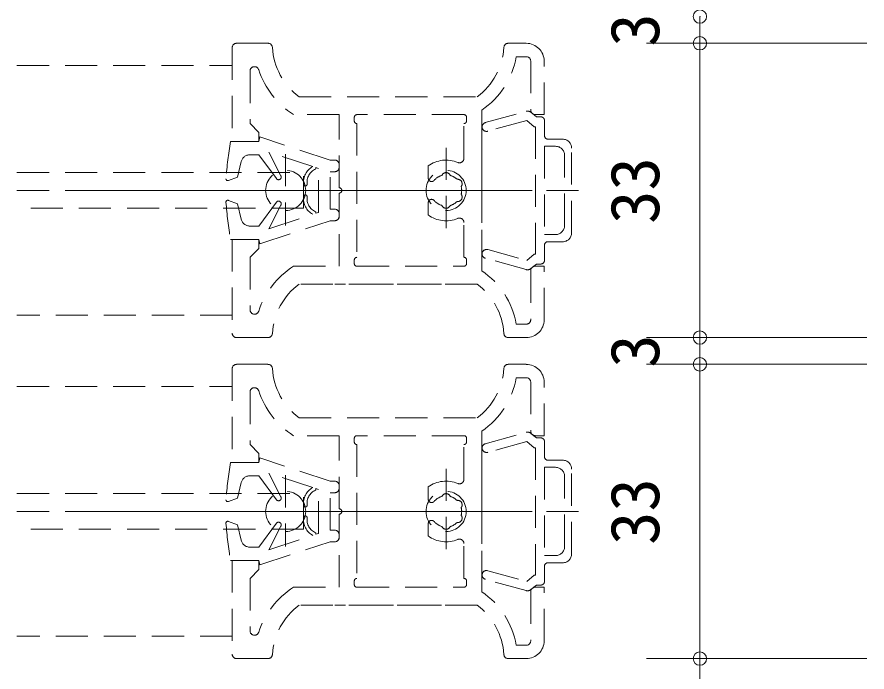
# Model space of a CAD drawing. Units: millimetres on the paper, enlarged 5 times, with parts at other scales. Extents: x -992 to 1008, y -685 to 700.
# Drawn here: x -668.7 to -509.8, y -306.5 to -184.1 of the extents above; entities that cross this region are included whole.
import ezdxf
from ezdxf.enums import TextEntityAlignment as Align

# ---------------------------------------------------------------- set-up
doc = ezdxf.new("R2010")
doc.units = ezdxf.units.MM
doc.header["$LTSCALE"] = 5
doc.header["$PDMODE"] = 32
doc.header["$PDSIZE"] = 2.5
doc.linetypes.add('DASHED1', pattern=[1.8, 1.2, -0.6])
doc.layers.add('2-0_18', color=7, linetype='Continuous', lineweight=18)
doc.styles.add('ＭＳ ゴシック', font='')
doc.styles.get('ＭＳ ゴシック').set_extended_font_data('MS Gothic')

msp = doc.modelspace()

# ---------------------------------------------------------------- linework, layer by layer
at = {"layer": '2-0_18', "color": 4, "lineweight": 9}
for p, q in [((-541.006, -183.973), (-541.006, -188.973)), ((-551.006, -188.973), (-509.76, -188.973)), ((-541.006, -188.973), (-541.006, -243.973)), ((-551.006, -243.973), (-509.76, -243.973)), ((-541.006, -243.973), (-541.006, -248.973)), ((-551.006, -248.973), (-509.76, -248.973)), ((-541.006, -248.973), (-541.006, -303.973)), ((-551.006, -303.973), (-509.76, -303.973)), ((-551.006, -303.973), (-509.76, -303.973)), ((-541.006, -303.973), (-541.006, -308.973))]:
    msp.add_line(p, q, dxfattribs=at)
at = {"layer": '2-0_18', "linetype": 'DASHED1'}
for p, q in [((-621.787, -188.973), (-627.654, -188.973)), ((-573.479, -188.973), (-576.839, -188.973)), ((-628.479, -189.806), (-628.479, -207.306)), ((-575.356, -191.473), (-573.479, -191.473)), ((-572.646, -192.307), (-572.646, -201.473)), ((-570.146, -202.306), (-570.146, -192.307)), ((-668.724, -193.14), (-628.479, -193.14)), ((-625.146, -194.177), (-625.146, -203.973)), ((-615.979, -198.973), (-582.646, -198.973)), ((-581.813, -215.973), (-581.813, -201.445)), ((-581.138, -203.803), (-573.516, -201.677)), ((-572.608, -201.87), (-571.58, -202.723)), ((-605.646, -203.473), (-605.646, -202.806)), ((-585.146, -202.306), (-605.146, -202.306)), ((-584.646, -203.473), (-584.646, -202.806)), ((-581.813, -229.807), (-581.813, -203.089)), ((-581.813, -229.806), (-581.813, -203.14)), ((-571.813, -202.306), (-570.146, -202.306)), ((-571.58, -202.723), (-570.743, -202.723)), ((-570.08, -203.456), (-570.08, -203.723)), ((-623.479, -205.64), (-625.146, -203.973)), ((-605.146, -203.973), (-605.146, -228.973)), ((-585.146, -210.473), (-585.146, -203.973)), ((-571.747, -204.557), (-571.747, -228.39)), ((-570.08, -206.223), (-570.08, -203.723)), ((-623.479, -207.306), (-623.479, -205.64)), ((-623.313, -206.473), (-623.479, -207.306)), ((-610.146, -210.807), (-623.313, -206.473)), ((-628.813, -207.306), (-623.479, -207.306)), ((-570.08, -208.223), (-570.08, -224.723)), ((-567.996, -208.223), (-570.08, -208.223)), ((-569.414, -206.89), (-566.662, -206.89)), ((-623.479, -209.807), (-625.165, -209.807)), ((-620.216, -214.268), (-623.479, -209.807)), ((-621.646, -209.303), (-619.368, -213.745)), ((-613.428, -212.007), (-621.646, -209.303)), ((-618.479, -209.702), (-618.479, -223.036)), ((-588.479, -208.498), (-588.479, -224.195)), ((-564.996, -224.39), (-564.996, -208.557)), ((-626.786, -211.084), (-627.479, -213.973)), ((-609.313, -210.807), (-610.146, -210.807)), ((-566.329, -223.056), (-566.329, -209.89)), ((-612.813, -212.21), (-612.813, -212.341)), ((-612.313, -212.374), (-612.813, -212.21)), ((-610.146, -212.973), (-609.313, -212.973)), ((-610.146, -219.973), (-610.146, -212.988)), ((-591.813, -214.187), (-591.813, -211.891)), ((-668.724, -213.14), (-615.146, -213.14)), ((-627.479, -213.973), (-629.195, -214.619)), ((-615.146, -219.807), (-615.146, -213.14)), ((-668.724, -216.473), (-561.037, -216.473)), ((-654.055, -216.473), (-572.389, -216.473)), ((-608.479, -230.64), (-608.479, -216.973)), ((-577.844, -216.473), (-585.927, -216.473)), ((-581.813, -231.501), (-581.813, -216.973)), ((-623.479, -223.14), (-620.216, -218.678)), ((-591.813, -218.759), (-591.813, -221.056)), ((-615.146, -219.807), (-668.724, -219.807)), ((-609.313, -219.973), (-610.146, -219.973)), ((-610.146, -222.14), (-609.313, -222.14)), ((-585.146, -228.973), (-585.146, -222.473)), ((-625.165, -223.14), (-623.479, -223.14)), ((-628.479, -225.64), (-628.479, -243.14)), ((-567.996, -224.723), (-570.08, -224.723)), ((-570.08, -226.723), (-570.08, -227.89)), ((-569.414, -226.057), (-566.653, -226.057)), ((-580.69, -227.538), (-573.404, -229.57)), ((-573.404, -229.57), (-571.981, -228.39)), ((-571.981, -228.39), (-571.747, -228.39)), ((-570.08, -227.89), (-570.08, -229.551)), ((-625.146, -228.973), (-625.146, -238.769)), ((-605.646, -230.14), (-605.646, -229.473)), ((-584.646, -230.14), (-584.646, -229.473)), ((-573.516, -231.27), (-581.138, -229.143)), ((-571.58, -230.223), (-572.608, -231.076)), ((-570.744, -230.223), (-571.58, -230.223)), ((-617.018, -230.64), (-608.479, -230.64)), ((-605.146, -230.64), (-585.146, -230.64)), ((-572.646, -231.473), (-572.646, -240.64)), ((-570.146, -230.64), (-571.813, -230.64)), ((-570.146, -240.67), (-570.146, -230.64)), ((-582.646, -233.973), (-615.979, -233.973)), ((-589.313, -233.973), (-609.313, -233.973)), ((-628.479, -239.807), (-668.724, -239.807)), ((-573.479, -241.473), (-575.356, -241.473)), ((-627.646, -243.973), (-621.787, -243.973)), ((-576.839, -243.973), (-573.479, -243.973)), ((-621.787, -248.973), (-627.654, -248.973)), ((-573.479, -248.973), (-576.839, -248.973)), ((-628.479, -249.807), (-628.479, -267.307)), ((-575.356, -251.473), (-573.479, -251.473)), ((-572.646, -252.307), (-572.646, -261.473)), ((-570.146, -262.307), (-570.146, -252.307)), ((-668.724, -253.14), (-628.479, -253.14)), ((-625.146, -254.178), (-625.146, -263.973)), ((-615.979, -258.973), (-582.646, -258.973)), ((-581.813, -275.973), (-581.813, -261.445)), ((-581.138, -263.803), (-573.516, -261.677)), ((-572.608, -261.87), (-571.58, -262.723)), ((-605.646, -263.473), (-605.646, -262.807)), ((-585.146, -262.307), (-605.146, -262.307)), ((-584.646, -263.473), (-584.646, -262.807)), ((-581.813, -289.807), (-581.813, -263.089)), ((-581.813, -289.807), (-581.813, -263.14)), ((-571.813, -262.307), (-570.146, -262.307)), ((-571.58, -262.723), (-570.743, -262.723)), ((-570.08, -263.456), (-570.08, -263.723)), ((-570.08, -266.223), (-570.08, -263.723)), ((-623.479, -265.64), (-625.146, -263.973)), ((-605.146, -263.973), (-605.146, -288.973)), ((-585.146, -270.473), (-585.146, -263.973)), ((-571.747, -264.557), (-571.747, -288.39)), ((-623.479, -267.307), (-623.479, -265.64)), ((-623.313, -266.473), (-623.479, -267.307)), ((-610.146, -270.807), (-623.313, -266.473)), ((-569.414, -266.89), (-566.662, -266.89)), ((-628.813, -267.307), (-623.479, -267.307)), ((-588.479, -268.498), (-588.479, -284.195)), ((-570.08, -268.223), (-570.08, -284.723)), ((-567.996, -268.223), (-570.08, -268.223)), ((-564.996, -284.39), (-564.996, -268.557)), ((-623.479, -269.807), (-625.165, -269.807)), ((-620.216, -274.268), (-623.479, -269.807)), ((-621.646, -269.303), (-619.368, -273.745)), ((-613.428, -272.007), (-621.646, -269.303)), ((-618.479, -269.702), (-618.479, -283.036)), ((-566.329, -283.057), (-566.329, -269.89)), ((-626.786, -271.084), (-627.479, -273.973)), ((-609.313, -270.807), (-610.146, -270.807)), ((-668.724, -273.14), (-615.146, -273.14)), ((-615.146, -279.807), (-615.146, -273.14)), ((-612.813, -272.21), (-612.813, -272.341)), ((-612.313, -272.374), (-612.813, -272.21)), ((-610.146, -272.973), (-609.313, -272.973)), ((-610.146, -279.973), (-610.146, -272.988)), ((-591.813, -274.187), (-591.813, -271.891)), ((-627.479, -273.973), (-629.195, -274.619)), ((-668.724, -276.473), (-561.037, -276.473)), ((-654.055, -276.473), (-572.389, -276.473)), ((-577.844, -276.473), (-585.927, -276.473)), ((-608.479, -290.64), (-608.479, -276.973)), ((-581.813, -291.501), (-581.813, -276.973)), ((-623.479, -283.14), (-620.216, -278.678)), ((-591.813, -278.759), (-591.813, -281.056)), ((-615.146, -279.807), (-668.724, -279.807)), ((-609.313, -279.973), (-610.146, -279.973)), ((-610.146, -282.14), (-609.313, -282.14)), ((-585.146, -288.973), (-585.146, -282.473)), ((-625.165, -283.14), (-623.479, -283.14)), ((-628.479, -285.64), (-628.479, -303.14)), ((-567.996, -284.723), (-570.08, -284.723)), ((-569.414, -286.057), (-566.653, -286.057)), ((-580.69, -287.538), (-573.404, -289.571)), ((-570.08, -286.723), (-570.08, -287.89)), ((-625.146, -288.973), (-625.146, -298.769)), ((-573.516, -291.27), (-581.138, -289.143)), ((-573.404, -289.571), (-571.981, -288.39)), ((-571.981, -288.39), (-571.747, -288.39)), ((-570.08, -287.89), (-570.08, -289.551)), ((-617.018, -290.64), (-608.479, -290.64)), ((-605.646, -290.14), (-605.646, -289.473)), ((-605.146, -290.64), (-585.146, -290.64)), ((-584.646, -290.14), (-584.646, -289.473)), ((-571.58, -290.223), (-572.608, -291.076)), ((-570.146, -290.64), (-571.813, -290.64)), ((-570.744, -290.223), (-571.58, -290.223)), ((-570.146, -300.67), (-570.146, -290.64)), ((-572.646, -291.473), (-572.646, -300.64)), ((-582.646, -293.973), (-615.979, -293.973)), ((-589.313, -293.973), (-609.313, -293.973)), ((-628.479, -299.807), (-668.724, -299.807)), ((-573.479, -301.473), (-575.356, -301.473)), ((-627.646, -303.973), (-621.787, -303.973)), ((-576.839, -303.973), (-573.479, -303.973))]:
    msp.add_line(p, q, dxfattribs=at)
for points in [[(-608.479, -215.973), (-608.479, -202.306), (-617.018, -202.306)], [(-571.747, -204.557), (-571.981, -204.557), (-573.404, -203.376), (-580.69, -205.409)], [(-612.813, -220.606), (-612.813, -220.737), (-612.313, -220.572), (-612.313, -212.374)], [(-629.195, -218.328), (-627.479, -218.973), (-626.786, -221.862)], [(-619.368, -219.202), (-621.646, -223.644), (-613.428, -220.939)], [(-623.479, -225.64), (-623.313, -226.473), (-610.146, -222.14)], [(-625.146, -228.973), (-623.479, -227.306), (-623.479, -225.64), (-628.813, -225.64)], [(-608.479, -275.973), (-608.479, -262.307), (-617.018, -262.307)], [(-571.747, -264.557), (-571.981, -264.557), (-573.404, -263.376), (-580.69, -265.409)], [(-612.813, -280.606), (-612.813, -280.737), (-612.313, -280.572), (-612.313, -272.374)], [(-629.195, -278.328), (-627.479, -278.973), (-626.786, -281.862)], [(-619.368, -279.202), (-621.646, -283.644), (-613.428, -280.939)], [(-623.479, -285.64), (-623.313, -286.473), (-610.146, -282.14)], [(-625.146, -288.973), (-623.479, -287.307), (-623.479, -285.64), (-628.813, -285.64)]]:
    msp.add_lwpolyline(points, dxfattribs=at)
for centre in [(-618.479, -216.473), (-588.479, -216.473), (-618.479, -276.473), (-588.479, -276.473)]:
    msp.add_circle(centre, 3.75, dxfattribs=at)
for centre, radius, start, end in [((-627.646, -189.806), 0.833, 90, 180), ((-621.787, -189.806), 0.833, 3.58333, 90), ((-576.839, -189.806), 0.833, 90, 176.41669), ((-573.479, -192.307), 3.333, 0, 90), ((-608.479, -188.973), 12.5, 183.58333, 233.13012), ((-590.146, -188.973), 12.5, 306.86991, 356.41669), ((-590.146, -188.973), 15, 303.749, 350.40595), ((-573.479, -192.307), 0.833, 0, 90), ((-624.313, -194.177), 0.833, 18.19489, 180), ((-608.479, -188.973), 15.833, 198.19489, 237.36312), ((-573.247, -202.64), 1, 50.32076, 105.58926), ((-571.813, -201.473), 0.833, 180, 270), ((-605.146, -202.806), 0.5, 90, 180), ((-605.146, -203.473), 0.5, 180, 270), ((-585.146, -202.806), 0.5, 0, 90), ((-585.146, -203.473), 0.5, 270, 0), ((-570.743, -203.393), 0.667, 354.52222, 96.25308), ((-580.914, -204.606), 0.833, 105.58926, 285.58927), ((-569.414, -206.223), 0.667, 180, 270), ((-546.556, -220.66), 83.333, 170.77898, 175.60973), ((-567.996, -209.89), 1.667, 0, 90), ((-566.662, -208.557), 1.667, 0, 90), ((-625.165, -211.473), 1.667, 90, 166.50427), ((-609.313, -211.64), 0.833, 0, 90), ((-588.479, -216.473), 5.667, 67.38015, 126.03189), ((-585.979, -210.473), 0.833, 247.38015, 0), ((-611.813, -214.923), 3.333, 118.99506, 187.34957), ((-611.813, -214.923), 2.667, 114.31575, 187.34957), ((-612.979, -212.341), 0.167, 294.31576, 0), ((-609.313, -212.14), 0.833, 270, 0), ((-629.313, -214.307), 0.333, 175.60973, 290.6097), ((-619.813, -213.973), 0.5, 216.17925, 27.15099), ((-591.186, -214.187), 0.626, 180, 319.81591), ((-588.479, -216.473), 2.917, 105.35889, 139.8159), ((-588.479, -213.973), 0.833, 22.02433, 157.97569), ((-588.479, -216.473), 2.917, 45.35889, 74.64113), ((-586.314, -215.223), 0.833, 322.02433, 97.97569), ((-614.788, -215.306), 0.333, 187.34957, 7.34957), ((-608.479, -216.473), 0.5, 270, 90), ((-588.479, -216.473), 2.917, 345.35889, 14.64113), ((-611.813, -218.024), 3.333, 172.65045, 241.00496), ((-614.788, -217.64), 0.333, 352.65046, 172.65045), ((-611.813, -218.024), 2.667, 172.65045, 245.68427), ((-586.314, -217.723), 0.833, 262.02433, 37.9757), ((-629.313, -218.64), 0.333, 69.39032, 184.39029), ((-546.556, -212.286), 83.333, 184.39029, 189.22104), ((-619.813, -218.973), 0.5, 332.84903, 143.82077), ((-591.186, -218.759), 0.626, 40.18412, 180), ((-588.479, -216.473), 2.917, 220.18412, 254.64113), ((-588.479, -218.973), 0.833, 202.02433, 337.9757), ((-588.479, -216.473), 2.917, 285.35889, 314.64113), ((-612.979, -220.606), 0.167, 0, 65.68427), ((-609.313, -220.807), 0.833, 0, 90), ((-625.165, -221.473), 1.667, 193.49575, 270), ((-609.313, -221.307), 0.833, 270, 0), ((-588.479, -216.473), 5.667, 233.96813, 292.61988), ((-585.979, -222.473), 0.833, 0, 112.61987), ((-567.996, -223.056), 1.667, 270, 0), ((-566.662, -224.39), 1.667, 270, 0), ((-569.414, -226.723), 0.667, 90, 180), ((-580.914, -228.341), 0.833, 74.41076, 254.41076), ((-605.146, -229.473), 0.5, 90, 180), ((-605.146, -230.14), 0.5, 180, 270), ((-585.146, -229.473), 0.5, 0, 90), ((-585.146, -230.14), 0.5, 270, 0), ((-570.744, -229.557), 0.667, 265.961, 0.53254), ((-608.479, -243.973), 15.833, 122.6369, 161.80513), ((-590.146, -243.973), 15, 9.59408, 56.25103), ((-573.247, -230.307), 1, 254.41076, 309.67927), ((-571.813, -231.473), 0.833, 90, 180), ((-608.479, -243.973), 12.5, 126.8699, 176.41669), ((-590.146, -243.973), 12.5, 3.58333, 53.13012), ((-624.313, -238.769), 0.833, 180, 341.80513), ((-573.479, -240.64), 3.333, 270, 0), ((-573.479, -240.64), 0.833, 270, 0), ((-627.646, -243.14), 0.833, 180, 270), ((-621.787, -243.14), 0.833, 270, 356.41669), ((-576.839, -243.14), 0.833, 183.58333, 270), ((-627.646, -249.807), 0.833, 90, 180), ((-621.787, -249.807), 0.833, 3.58333, 90), ((-576.839, -249.807), 0.833, 90, 176.41669), ((-573.479, -252.307), 3.333, 0, 90), ((-608.479, -248.973), 12.5, 183.58333, 233.13012), ((-590.146, -248.973), 12.5, 306.86991, 356.41669), ((-590.146, -248.973), 15, 303.749, 350.40595), ((-573.479, -252.307), 0.833, 0, 90), ((-624.313, -254.178), 0.833, 18.19489, 180), ((-608.479, -248.973), 15.833, 198.19489, 237.36312), ((-573.247, -262.64), 1, 50.32076, 105.58926), ((-571.813, -261.473), 0.833, 180, 270), ((-605.146, -262.807), 0.5, 90, 180), ((-605.146, -263.473), 0.5, 180, 270), ((-585.146, -262.807), 0.5, 0, 90), ((-585.146, -263.473), 0.5, 270, 0), ((-580.914, -264.606), 0.833, 105.58926, 285.58927), ((-570.743, -263.393), 0.667, 354.52222, 96.25308), ((-569.414, -266.223), 0.667, 180, 270), ((-566.662, -268.557), 1.667, 0, 90), ((-546.556, -280.66), 83.333, 170.77898, 175.60973), ((-567.996, -269.89), 1.667, 0, 90), ((-625.165, -271.473), 1.667, 90, 166.50427), ((-609.313, -271.64), 0.833, 0, 90), ((-588.479, -276.473), 5.667, 67.38015, 126.03189), ((-585.979, -270.473), 0.833, 247.38015, 0), ((-611.813, -274.923), 3.333, 118.99506, 187.34957), ((-611.813, -274.923), 2.667, 114.31575, 187.34957), ((-612.979, -272.341), 0.167, 294.31576, 0), ((-609.313, -272.14), 0.833, 270, 0), ((-588.479, -273.973), 0.833, 22.02433, 157.97569), ((-629.313, -274.307), 0.333, 175.60973, 290.6097), ((-619.813, -273.973), 0.5, 216.17925, 27.15099), ((-591.186, -274.187), 0.626, 180, 319.81591), ((-588.479, -276.473), 2.917, 105.35889, 139.8159), ((-588.479, -276.473), 2.917, 45.35889, 74.64113), ((-586.314, -275.223), 0.833, 322.02433, 97.97569), ((-614.788, -275.307), 0.333, 187.34957, 7.34957), ((-608.479, -276.473), 0.5, 270, 90), ((-588.479, -276.473), 2.917, 345.35889, 14.64113), ((-611.813, -278.024), 3.333, 172.65045, 241.00496), ((-614.788, -277.64), 0.333, 352.65046, 172.65045), ((-611.813, -278.024), 2.667, 172.65045, 245.68427), ((-591.186, -278.759), 0.626, 40.18412, 180), ((-586.314, -277.723), 0.833, 262.02433, 37.9757), ((-629.313, -278.64), 0.333, 69.39032, 184.39029), ((-546.556, -272.286), 83.333, 184.39029, 189.22104), ((-619.813, -278.973), 0.5, 332.84903, 143.82077), ((-588.479, -276.473), 2.917, 220.18412, 254.64113), ((-588.479, -278.973), 0.833, 202.02433, 337.9757), ((-588.479, -276.473), 2.917, 285.35889, 314.64113), ((-612.979, -280.606), 0.167, 0, 65.68427), ((-609.313, -280.807), 0.833, 0, 90), ((-609.313, -281.307), 0.833, 270, 0), ((-588.479, -276.473), 5.667, 233.96813, 292.61988), ((-625.165, -281.473), 1.667, 193.49575, 270), ((-585.979, -282.473), 0.833, 0, 112.61987), ((-567.996, -283.057), 1.667, 270, 0), ((-566.662, -284.39), 1.667, 270, 0), ((-569.414, -286.723), 0.667, 90, 180), ((-580.914, -288.341), 0.833, 74.41076, 254.41076), ((-605.146, -289.473), 0.5, 90, 180), ((-585.146, -289.473), 0.5, 0, 90), ((-608.479, -303.973), 15.833, 122.6369, 161.80513), ((-605.146, -290.14), 0.5, 180, 270), ((-585.146, -290.14), 0.5, 270, 0), ((-571.813, -291.473), 0.833, 90, 180), ((-570.744, -289.558), 0.667, 265.961, 0.53254), ((-590.146, -303.973), 15, 9.59408, 56.25103), ((-573.247, -290.307), 1, 254.41076, 309.67927), ((-608.479, -303.973), 12.5, 126.8699, 176.41669), ((-590.146, -303.973), 12.5, 3.58333, 53.13012), ((-624.313, -298.769), 0.833, 180, 341.80513), ((-573.479, -300.64), 3.333, 270, 0), ((-573.479, -300.64), 0.833, 270, 0), ((-627.646, -303.14), 0.833, 180, 270), ((-621.787, -303.14), 0.833, 270, 356.41669), ((-576.839, -303.14), 0.833, 183.58333, 270)]:
    msp.add_arc(centre, radius, start, end, dxfattribs=at)
at = {"layer": '2-0_18', "color": 4}
for p in [(-541.006, -183.973), (-541.006, -188.973), (-541.006, -243.973), (-541.006, -248.973), (-541.006, -303.973)]:
    msp.add_point(p, dxfattribs=at)

# ---------------------------------------------------------------- texts
at = {"layer": '2-0_18', "style": 'ＭＳ ゴシック'}
for s, p in [('3', (-545.867, -189.598)), ('33', (-545.867, -222.723)), ('3', (-545.867, -249.598)), ('33', (-545.867, -282.723))]:
    msp.add_text(s, height=9.164, rotation=90, dxfattribs=at).set_placement(p, align=Align.BOTTOM_LEFT)

doc.saveas('drawing.dxf')
